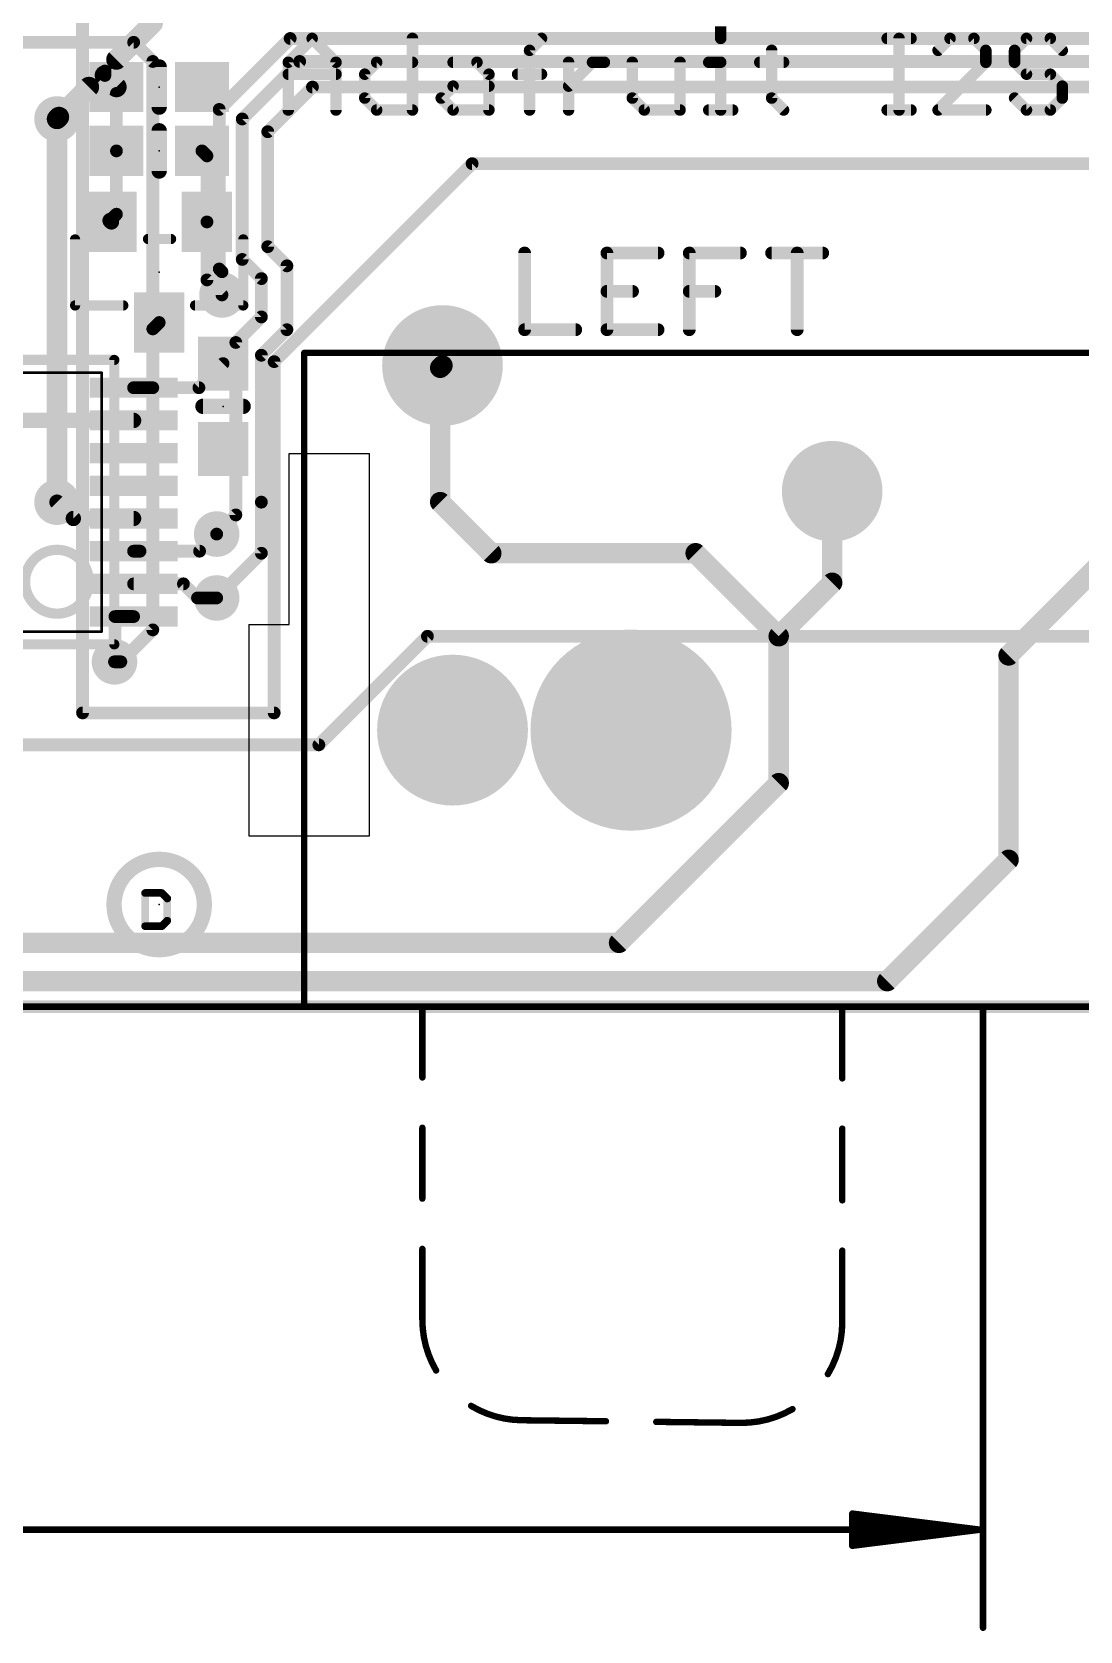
# Model space of a CAD drawing. Extents: x -5.3 to 74.7, y -12.4 to 39.9.
# Drawn here: x 26.55 to 47.39, y -12.41 to 19.38 of the extents above; entities that cross this region are included whole.
import ezdxf

# ---------------------------------------------------------------- set-up
doc = ezdxf.new("R2010")
doc.units = 0
for name, color, linetype in [('1', 12, 'CONTINUOUS'), ('16', 5, 'CONTINUOUS'), ('17', 110, 'CONTINUOUS'), ('18', 110, 'CONTINUOUS'), ('19', 53, 'CONTINUOUS'), ('20', 4, 'CONTINUOUS'), ('21', 40, 'CONTINUOUS'), ('23', 40, 'CONTINUOUS'), ('47', 253, 'CONTINUOUS')]:
    doc.layers.add(name, color=color, linetype=linetype)

# ---------------------------------------------------------------- blocks, each defined once
blk = doc.blocks.new('RECT')
blk.add_solid([(-0.5, -0.5), (0.5, -0.5), (-0.5, 0.5), (0.5, 0.5)])
blk = doc.blocks.new('ROUNDP')
at = {"const_width": 0.5}
blk.add_lwpolyline([(0, -0.25, 1), (0, 0.25, 1), (0, -0.25)], format="xyb", dxfattribs=at)
blk = doc.blocks.new('ROUNDV')
at = {"const_width": 0.5}
blk.add_lwpolyline([(0, -0.25, 1), (0, 0.25, 1), (0, -0.25)], format="xyb", dxfattribs=at)

msp = doc.modelspace()

# ---------------------------------------------------------------- linework, layer by layer
at = {"layer": '1'}
for points, const_width in [([(28.956, 24.964), (28.956, 19.558)], 0.4064), ([(27.559, 19.685), (27.559, 5.842)], 0.254), ([(28.956, 19.558), (28.233, 18.835)], 0.4064), ([(28.233, 18.835), (28.233, 18.288)], 0.4064), ([(27.051, 17.653), (27.686, 18.288)], 0.4064), ([(27.686, 18.288), (28.233, 18.288)], 0.4064), ([(28.233, 18.288), (28.0035, 18.5175)], 0.4064), ([(28.0035, 18.5175), (28.0035, 18.6055)], 0.254), ([(28.233, 18.288), (28.233, 18.161)], 0.4064), ([(28.233, 18.161), (28.233, 17.018)], 0.254), ([(27.09, 17.692), (27.051, 17.653)], 0.4064), ([(28.233, 17.018), (28.233, 15.759)], 0.254), ([(29.933, 17.018), (30.033, 16.918)], 0.254), ([(30.033, 16.918), (30.033, 15.605)], 0.254), ([(31.369, 12.827), (35.306, 16.764)], 0.254), ([(35.306, 16.764), (65.024, 16.764)], 0.254), ([(28.106, 15.632), (28.133, 15.605)], 0.3048), ([(28.233, 15.759), (28.106, 15.632)], 0.254), ([(30.033, 15.605), (30.033, 14.4521)], 0.254), ([(30.033, 14.4521), (30.3316, 14.1535)], 0.254), ([(29.083, 13.605), (28.956, 13.478)], 0.254), ([(28.956, 13.478), (28.956, 12.308)], 0.254), ([(30.353, 12.788), (29.873, 12.308)], 0.254), ([(31.369, 5.842), (31.369, 12.827)], 0.254), ([(28.956, 12.308), (28.574, 12.308)], 0.254), ([(29.873, 12.308), (28.956, 12.308)], 0.254), ([(22.734, 11.658), (28.574, 11.658)], 0.3048), ([(27.376, 9.708), (27.051, 10.033)], 0.3048), ([(28.574, 9.708), (27.376, 9.708)], 0.3048), ([(30.226, 9.398), (29.886, 9.058)], 0.254), ([(28.574, 9.058), (28.702, 9.058)], 0.254), ([(28.574, 9.058), (28.702, 9.058)], 0.254), ([(28.702, 9.058), (29.886, 9.058)], 0.254), ([(28.574, 8.408), (29.565, 8.408)], 0.254), ([(29.565, 8.408), (29.845, 8.128)], 0.254), ([(30.226, 8.128), (29.845, 8.128)], 0.254), ([(28.2015, 6.858), (28.2026, 7.758)], 0.254), ([(28.574, 7.758), (28.2026, 7.758)], 0.254), ([(32.258, 5.207), (34.417, 7.366)], 0.254), ([(34.417, 7.366), (58.928, 7.366)], 0.254), ([(28.194, 6.858), (28.2015, 6.858)], 0.254), ([(27.559, 5.842), (31.369, 5.842)], 0.254), ([(26.162, 5.207), (32.258, 5.207)], 0.254), ([(58.928, 0), (8.636, 0)], 0.254)]:
    msp.add_lwpolyline(points, dxfattribs=dict(at, const_width=const_width))
for points, const_width in [([(28.8544, 19.558, 1), (29.0576, 19.558)], 0.2032), ([(28.3346, 18.835, 1), (28.1314, 18.835)], 0.2032), ([(28.1612, 18.9068, 1), (28.3048, 18.7632)], 0.2032), ([(27.686, 18.3896, 1), (27.686, 18.1864)], 0.2032), ([(27.7578, 18.2162, 1), (27.6142, 18.3598)], 0.2032), ([(28.0753, 18.5893, 1), (27.9317, 18.4457)], 0.2032), ([(28.067, 18.6055, 1), (27.94, 18.6055)], 0.127), ([(27.94, 18.5175, 1), (28.067, 18.5175)], 0.127), ([(28.3346, 18.288, 1), (28.1314, 18.288)], 0.2032), ([(28.1612, 18.2162, 1), (28.3048, 18.3598)], 0.2032), ([(28.233, 18.1864, 1), (28.233, 18.3896)], 0.2032), ([(28.1314, 18.288, 1), (28.3346, 18.288)], 0.2032), ([(28.1314, 18.161, 1), (28.3346, 18.161)], 0.2032), ([(28.2965, 18.161, 1), (28.1695, 18.161)], 0.127), ([(26.9792, 17.7248, 1), (27.1228, 17.5812)], 0.2032), ([(26.9792, 17.7248, 1), (27.1228, 17.5812)], 0.2032), ([(27.1618, 17.6202, 1), (27.0182, 17.7638)], 0.2032), ([(28.2965, 17.018, 1), (28.1695, 17.018)], 0.127), ([(28.1695, 17.018, 1), (28.2965, 17.018)], 0.127), ([(29.9779, 17.0629, 1), (29.8881, 16.9731)], 0.127), ([(30.0965, 16.918, 1), (29.9695, 16.918)], 0.127), ([(29.9881, 16.8731, 1), (30.0779, 16.9629)], 0.127), ([(35.306, 16.8275, 1), (35.306, 16.7005)], 0.127), ([(35.3509, 16.7191, 1), (35.2611, 16.8089)], 0.127), ([(28.1599, 15.6859, 1), (28.0521, 15.5781)], 0.1524), ([(28.0611, 15.6769, 1), (28.1509, 15.5871)], 0.127), ([(28.0791, 15.5511, 1), (28.1869, 15.6589)], 0.1524), ([(28.1695, 15.759, 1), (28.2965, 15.759)], 0.127), ([(28.2779, 15.7141, 1), (28.1881, 15.8039)], 0.127), ([(30.0965, 15.605, 1), (29.9695, 15.605)], 0.127), ([(29.9695, 15.605, 1), (30.0965, 15.605)], 0.127), ([(30.0779, 14.497, 1), (29.9881, 14.4072)], 0.127), ([(29.9695, 14.4521, 1), (30.0965, 14.4521)], 0.127), ([(30.2867, 14.1086, 1), (30.3765, 14.1984)], 0.127), ([(29.1279, 13.5601, 1), (29.0381, 13.6499)], 0.127), ([(29.0195, 13.478, 1), (28.8925, 13.478)], 0.127), ([(28.9111, 13.5229, 1), (29.0009, 13.4331)], 0.127), ([(30.3979, 12.7431, 1), (30.3081, 12.8329)], 0.127), ([(31.4325, 12.827, 1), (31.3055, 12.827)], 0.127), ([(31.3241, 12.8719, 1), (31.4139, 12.7821)], 0.127), ([(28.574, 12.3715, 1), (28.574, 12.2445)], 0.127), ([(28.956, 12.3715, 1), (28.956, 12.2445)], 0.127), ([(28.956, 12.2445, 1), (28.956, 12.3715)], 0.127), ([(29.8281, 12.3529, 1), (29.9179, 12.2631)], 0.127), ([(29.873, 12.2445, 1), (29.873, 12.3715)], 0.127), ([(28.8925, 12.308, 1), (29.0195, 12.308)], 0.127), ([(28.574, 11.5818, 1), (28.574, 11.7342)], 0.1524), ([(27.1049, 10.0869, 1), (26.9971, 9.9791)], 0.1524), ([(27.376, 9.7842, 1), (27.376, 9.6318)], 0.1524), ([(28.574, 9.6318, 1), (28.574, 9.7842)], 0.1524), ([(27.3221, 9.6541, 1), (27.4299, 9.7619)], 0.1524), ([(30.2709, 9.3531, 1), (30.1811, 9.4429)], 0.127), ([(28.574, 9.1215, 1), (28.574, 8.9945)], 0.127), ([(28.574, 9.1215, 1), (28.574, 8.9945)], 0.127), ([(28.702, 9.1215, 1), (28.702, 8.9945)], 0.127), ([(28.702, 8.9945, 1), (28.702, 9.1215)], 0.127), ([(28.702, 8.9945, 1), (28.702, 9.1215)], 0.127), ([(29.8411, 9.1029, 1), (29.9309, 9.0131)], 0.127), ([(29.886, 8.9945, 1), (29.886, 9.1215)], 0.127), ([(28.574, 8.4715, 1), (28.574, 8.3445)], 0.127), ([(29.6099, 8.4529, 1), (29.5201, 8.3631)], 0.127), ([(29.565, 8.3445, 1), (29.565, 8.4715)], 0.127), ([(29.845, 8.1915, 1), (29.845, 8.0645)], 0.127), ([(29.8001, 8.0831, 1), (29.8899, 8.1729)], 0.127), ([(30.226, 8.0645, 1), (30.226, 8.1915)], 0.127), ([(28.2026, 7.8215, 1), (28.2026, 7.6945)], 0.127), ([(28.2661, 7.7579, 1), (28.1391, 7.7581)], 0.127), ([(28.574, 7.6945, 1), (28.574, 7.8215)], 0.127), ([(34.417, 7.4295, 1), (34.417, 7.3025)], 0.127), ([(34.4619, 7.3211, 1), (34.3721, 7.4109)], 0.127), ([(28.194, 6.9215, 1), (28.194, 6.7945)], 0.127), ([(28.138, 6.8581, 1), (28.265, 6.8579)], 0.127), ([(28.2015, 6.7945, 1), (28.2015, 6.9215)], 0.127), ([(27.559, 5.9055, 1), (27.559, 5.7785)], 0.127), ([(27.4955, 5.842, 1), (27.6225, 5.842)], 0.127), ([(31.3055, 5.842, 1), (31.4325, 5.842)], 0.127), ([(31.369, 5.7785, 1), (31.369, 5.9055)], 0.127), ([(32.2131, 5.2519, 1), (32.3029, 5.1621)], 0.127), ([(32.258, 5.1435, 1), (32.258, 5.2705)], 0.127)]:
    msp.add_lwpolyline(points, format="xyb", dxfattribs=dict(at, const_width=const_width))
at = {"layer": '16'}
for points, const_width in [([(28.575, 19.177), (17.907, 19.177)], 0.254), ([(28.956, 18.796), (28.575, 19.177)], 0.254), ([(30.2768, 17.8424), (31.6876, 19.2532)], 0.254), ([(31.6876, 19.2532), (53.6448, 19.2532)], 0.254), ([(28.956, 7.493), (28.956, 18.796)], 0.254), ([(30.734, 17.653), (31.877, 18.796)], 0.254), ([(31.877, 18.796), (51.816, 18.796)], 0.254), ([(31.242, 17.399), (32.131, 18.288)], 0.254), ([(32.131, 18.288), (50.8, 18.288)], 0.254), ([(27.051, 10.033), (27.051, 17.653)], 0.4064), ([(30.2768, 14.6696), (30.2768, 17.8424)], 0.254), ([(30.734, 14.859), (30.734, 17.653)], 0.254), ([(31.242, 15.113), (31.242, 17.399)], 0.254), ([(31.115, 14.478), (30.734, 14.859)], 0.254), ([(31.623, 14.732), (31.242, 15.113)], 0.254), ([(30.3316, 14.6148), (30.2768, 14.6696)], 0.254), ([(30.3316, 14.1535), (30.3316, 14.6148)], 0.254), ([(31.623, 13.462), (31.623, 14.732)], 0.254), ([(31.115, 13.716), (31.115, 14.478)], 0.254), ([(30.607, 13.208), (31.115, 13.716)], 0.254), ([(31.115, 12.954), (31.623, 13.462)], 0.254), ([(30.607, 9.779), (30.607, 13.208)], 0.254), ([(31.115, 10.033), (31.115, 12.954)], 0.254), ([(34.671, 12.705), (34.716, 12.75)], 0.4064), ([(34.671, 10.033), (34.671, 12.705)], 0.4064), ([(35.687, 9.017), (34.671, 10.033)], 0.4064), ([(42.466, 8.43), (42.466, 10.25)], 0.4064), ([(45.974, 6.985), (49.016, 10.027)], 0.4064), ([(30.226, 9.398), (30.607, 9.779)], 0.254), ([(31.115, 9.017), (31.115, 10.033)], 0.254), ([(30.226, 8.128), (31.115, 9.017)], 0.254), ([(39.751, 9.017), (35.687, 9.017)], 0.4064), ([(41.402, 7.366), (39.751, 9.017)], 0.4064), ([(41.402, 7.366), (42.466, 8.43)], 0.4064), ([(28.321, 6.858), (28.956, 7.493)], 0.254), ([(41.402, 4.445), (41.402, 7.366)], 0.4064), ([(45.974, 2.921), (45.974, 6.985)], 0.4064), ([(28.194, 6.858), (28.321, 6.858)], 0.254), ([(38.227, 1.27), (41.402, 4.445)], 0.4064), ([(43.561, 0.508), (45.974, 2.921)], 0.4064), ([(19.304, 1.27), (38.227, 1.27)], 0.4064), ([(11.811, 0.508), (43.561, 0.508)], 0.4064)]:
    msp.add_lwpolyline(points, dxfattribs=dict(at, const_width=const_width))
for points, const_width in [([(28.6199, 19.2219, 1), (28.5301, 19.1321)], 0.127), ([(28.575, 19.1135, 1), (28.575, 19.2405)], 0.127), ([(31.6876, 19.3167, 1), (31.6876, 19.1897)], 0.127), ([(31.7325, 19.2083, 1), (31.6427, 19.2981)], 0.127), ([(29.0195, 18.796, 1), (28.8925, 18.796)], 0.127), ([(28.9111, 18.7511, 1), (29.0009, 18.8409)], 0.127), ([(31.877, 18.8595, 1), (31.877, 18.7325)], 0.127), ([(31.9219, 18.7511, 1), (31.8321, 18.8409)], 0.127), ([(32.131, 18.3515, 1), (32.131, 18.2245)], 0.127), ([(32.1759, 18.2431, 1), (32.0861, 18.3329)], 0.127), ([(27.1526, 17.653, 1), (26.9494, 17.653)], 0.2032), ([(30.3403, 17.8424, 1), (30.2133, 17.8424)], 0.127), ([(30.2319, 17.8873, 1), (30.3217, 17.7975)], 0.127), ([(30.7975, 17.653, 1), (30.6705, 17.653)], 0.127), ([(30.6891, 17.6979, 1), (30.7789, 17.6081)], 0.127), ([(31.3055, 17.399, 1), (31.1785, 17.399)], 0.127), ([(31.1971, 17.4439, 1), (31.2869, 17.3541)], 0.127), ([(30.7789, 14.9039, 1), (30.6891, 14.8141)], 0.127), ([(31.2869, 15.1579, 1), (31.1971, 15.0681)], 0.127), ([(31.1785, 15.113, 1), (31.3055, 15.113)], 0.127), ([(30.3217, 14.7145, 1), (30.2319, 14.6247)], 0.127), ([(30.2133, 14.6696, 1), (30.3403, 14.6696)], 0.127), ([(30.3951, 14.6148, 1), (30.2681, 14.6148)], 0.127), ([(30.2867, 14.5699, 1), (30.3765, 14.6597)], 0.127), ([(30.6705, 14.859, 1), (30.7975, 14.859)], 0.127), ([(31.6865, 14.732, 1), (31.5595, 14.732)], 0.127), ([(31.5781, 14.6871, 1), (31.6679, 14.7769)], 0.127), ([(31.1785, 14.478, 1), (31.0515, 14.478)], 0.127), ([(31.0701, 14.4331, 1), (31.1599, 14.5229)], 0.127), ([(30.2681, 14.1535, 1), (30.3951, 14.1535)], 0.127), ([(31.0515, 13.716, 1), (31.1785, 13.716)], 0.127), ([(31.1599, 13.6711, 1), (31.0701, 13.7609)], 0.127), ([(31.5595, 13.462, 1), (31.6865, 13.462)], 0.127), ([(31.6679, 13.4171, 1), (31.5781, 13.5069)], 0.127), ([(30.6705, 13.208, 1), (30.5435, 13.208)], 0.127), ([(30.5621, 13.2529, 1), (30.6519, 13.1631)], 0.127), ([(31.1785, 12.954, 1), (31.0515, 12.954)], 0.127), ([(31.0701, 12.9989, 1), (31.1599, 12.9091)], 0.127), ([(34.7726, 12.705, 1), (34.5694, 12.705)], 0.2032), ([(34.5992, 12.7768, 1), (34.7428, 12.6332)], 0.2032), ([(34.7878, 12.6782, 1), (34.6442, 12.8218)], 0.2032), ([(34.7428, 10.1048, 1), (34.5992, 9.9612)], 0.2032), ([(42.5676, 10.25, 1), (42.3644, 10.25)], 0.2032), ([(26.9494, 10.033, 1), (27.1526, 10.033)], 0.2032), ([(30.6519, 9.7341, 1), (30.5621, 9.8239)], 0.127), ([(31.1785, 10.033, 1), (31.0515, 10.033)], 0.127), ([(31.0515, 10.033, 1), (31.1785, 10.033)], 0.127), ([(34.5694, 10.033, 1), (34.7726, 10.033)], 0.2032), ([(30.5435, 9.779, 1), (30.6705, 9.779)], 0.127), ([(30.1811, 9.4429, 1), (30.2709, 9.3531)], 0.127), ([(31.0515, 9.017, 1), (31.1785, 9.017)], 0.127), ([(31.1599, 8.9721, 1), (31.0701, 9.0619)], 0.127), ([(35.687, 9.1186, 1), (35.687, 8.9154)], 0.2032), ([(35.6152, 8.9452, 1), (35.7588, 9.0888)], 0.2032), ([(39.8228, 9.0888, 1), (39.6792, 8.9452)], 0.2032), ([(39.751, 8.9154, 1), (39.751, 9.1186)], 0.2032), ([(42.5378, 8.3582, 1), (42.3942, 8.5018)], 0.2032), ([(42.3644, 8.43, 1), (42.5676, 8.43)], 0.2032), ([(30.1811, 8.1729, 1), (30.2709, 8.0831)], 0.127), ([(28.8925, 7.493, 1), (29.0195, 7.493)], 0.127), ([(29.0009, 7.4481, 1), (28.9111, 7.5379)], 0.127), ([(41.5036, 7.366, 1), (41.3004, 7.366)], 0.2032), ([(41.3302, 7.4378, 1), (41.4738, 7.2942)], 0.2032), ([(41.3302, 7.2942, 1), (41.4738, 7.4378)], 0.2032), ([(46.0756, 6.985, 1), (45.8724, 6.985)], 0.2032), ([(45.9022, 7.0568, 1), (46.0458, 6.9132)], 0.2032), ([(28.194, 6.9215, 1), (28.194, 6.7945)], 0.127), ([(28.2761, 6.9029, 1), (28.3659, 6.8131)], 0.127), ([(28.321, 6.7945, 1), (28.321, 6.9215)], 0.127), ([(41.3004, 4.445, 1), (41.5036, 4.445)], 0.2032), ([(41.4738, 4.3732, 1), (41.3302, 4.5168)], 0.2032), ([(45.8724, 2.921, 1), (46.0756, 2.921)], 0.2032), ([(46.0458, 2.8492, 1), (45.9022, 2.9928)], 0.2032), ([(38.1552, 1.3418, 1), (38.2988, 1.1982)], 0.2032), ([(38.227, 1.1684, 1), (38.227, 1.3716)], 0.2032), ([(43.4892, 0.5798, 1), (43.6328, 0.4362)], 0.2032), ([(43.561, 0.4064, 1), (43.561, 0.6096)], 0.2032)]:
    msp.add_lwpolyline(points, format="xyb", dxfattribs=dict(at, const_width=const_width))
at = {"layer": '19'}
msp.add_line((30.226, 9.398), (30.226, 9.398), dxfattribs=at)
at = {"layer": '20'}
for p, q in [((31.666, 7.6), (31.666, 11)), ((31.666, 11), (33.266, 11)), ((33.266, 3.4), (33.266, 11)), ((30.866, 7.6), (30.866, 3.4)), ((30.866, 7.6), (31.666, 7.6)), ((30.866, 3.4), (33.266, 3.4)), ((3, 0), (62, 0))]:
    msp.add_line(p, q, dxfattribs=at)
at = {"layer": '21'}
for points, const_width in [([(40.2488, 19.4917), (40.2488, 19.2544)], 0.2286), ([(31.6503, 18.7799), (32.1249, 19.2544)], 0.2286), ([(32.1249, 19.2544), (32.5994, 18.7799)], 0.2286), ([(34.1196, 19.2544), (34.1196, 17.8308)], 0.2286), ([(36.4482, 19.0171), (36.6855, 19.2544)], 0.2286), ([(36.4482, 17.8308), (36.4482, 19.0171)], 0.2286), ([(41.2623, 19.0171), (41.2623, 18.0681)], 0.2286), ([(43.5587, 19.2544), (44.0332, 19.2544)], 0.2286), ([(43.796, 17.8308), (43.796, 19.2544)], 0.2286), ([(44.8094, 19.2544), (44.5722, 19.0171)], 0.2286), ([(45.284, 19.2544), (44.8094, 19.2544)], 0.2286), ([(45.5212, 19.0171), (45.284, 19.2544)], 0.2286), ([(45.5212, 18.7799), (45.5212, 19.0171)], 0.2286), ([(46.3297, 19.2544), (46.0924, 19.0171)], 0.2286), ([(46.0924, 19.0171), (46.0924, 18.7799)], 0.2286), ([(46.8042, 19.2544), (46.3297, 19.2544)], 0.2286), ([(47.0415, 19.0171), (46.8042, 19.2544)], 0.2286), ([(29.083, 18.688), (29.083, 17.888)], 0.3048), ([(31.6503, 17.8308), (31.6503, 18.7799)], 0.2286), ([(32.5994, 18.7799), (32.5994, 17.8308)], 0.2286), ([(33.1705, 18.5426), (33.4078, 18.7799)], 0.2286), ([(33.4078, 18.7799), (34.1196, 18.7799)], 0.2286), ([(34.928, 18.7799), (35.4026, 18.7799)], 0.2286), ([(35.4026, 18.7799), (35.6398, 18.5426)], 0.2286), ([(37.2244, 17.8308), (37.2244, 18.7799)], 0.2286), ([(37.2244, 18.3053), (37.699, 18.7799)], 0.2286), ([(37.699, 18.7799), (37.9363, 18.7799)], 0.2286), ([(38.4913, 18.7799), (38.4913, 18.0681)], 0.2286), ([(39.4404, 17.8308), (39.4404, 18.7799)], 0.2286), ([(40.0115, 18.7799), (40.2488, 18.7799)], 0.2286), ([(40.2488, 18.7799), (40.2488, 17.8308)], 0.2286), ([(41.025, 18.7799), (41.4995, 18.7799)], 0.2286), ([(44.5722, 17.8308), (45.5212, 18.7799)], 0.2286), ([(46.0924, 18.7799), (46.3297, 18.5426)], 0.2286), ([(31.6503, 18.5426), (32.5994, 18.5426)], 0.2286), ([(33.1705, 18.0681), (33.1705, 18.5426)], 0.2286), ([(35.6398, 18.5426), (35.6398, 17.8308)], 0.2286), ([(36.211, 18.5426), (36.6855, 18.5426)], 0.2286), ([(46.3297, 18.5426), (46.8042, 18.5426)], 0.2286), ([(46.8042, 18.5426), (47.0415, 18.3053)], 0.2286), ([(33.4078, 17.8308), (33.1705, 18.0681)], 0.2286), ([(34.6908, 18.0681), (34.928, 18.3053)], 0.2286), ([(34.928, 17.8308), (34.6908, 18.0681)], 0.2286), ([(34.928, 18.3053), (35.6398, 18.3053)], 0.2286), ([(38.4913, 18.0681), (38.7286, 17.8308)], 0.2286), ([(41.2623, 18.0681), (41.4995, 17.8308)], 0.2286), ([(46.3297, 17.8308), (46.0924, 18.0681)], 0.2286), ([(47.0415, 18.0681), (46.8042, 17.8308)], 0.2286), ([(47.0415, 18.3053), (47.0415, 18.0681)], 0.2286), ([(34.1196, 17.8308), (33.4078, 17.8308)], 0.2286), ([(35.6398, 17.8308), (34.928, 17.8308)], 0.2286), ([(38.7286, 17.8308), (39.4404, 17.8308)], 0.2286), ([(40.0115, 17.8308), (40.486, 17.8308)], 0.2286), ([(43.5587, 17.8308), (44.0332, 17.8308)], 0.2286), ([(45.5212, 17.8308), (44.5722, 17.8308)], 0.2286), ([(46.8042, 17.8308), (46.3297, 17.8308)], 0.2286), ([(29.083, 16.618), (29.083, 17.418)], 0.3048), ([(27.4106, 13.9446), (27.4106, 15.2574)], 0.2032), ([(28.8606, 15.2654), (29.3194, 15.2654)], 0.2032), ([(30.7554, 15.2574), (30.7554, 13.9446)], 0.2032), ([(36.3497, 14.9873), (36.3497, 13.462)], 0.254), ([(39.0037, 14.9873), (37.9868, 14.9873)], 0.254), ([(37.9868, 14.9873), (37.9868, 13.462)], 0.254), ([(39.624, 13.462), (39.624, 14.9873)], 0.254), ([(39.624, 14.9873), (40.6409, 14.9873)], 0.254), ([(41.2612, 14.9873), (42.278, 14.9873)], 0.254), ([(41.7696, 13.462), (41.7696, 14.9873)], 0.254), ([(37.9868, 14.2247), (38.4953, 14.2247)], 0.254), ([(39.624, 14.2247), (40.1324, 14.2247)], 0.254), ([(28.3694, 13.9446), (27.4106, 13.9446)], 0.2032), ([(30.7554, 13.9446), (29.7966, 13.9446)], 0.2032), ([(36.3497, 13.462), (37.3666, 13.462)], 0.254), ([(37.9868, 13.462), (39.0037, 13.462)], 0.254), ([(31.966, 0), (31.966, 13)], 0.127), ([(31.966, 13), (58.966, 13)], 0.127), ([(28.19, 12.861), (23.118, 12.861)], 0.2032), ([(28.19, 7.205), (28.19, 12.861)], 0.2032), ([(23.368, 12.607), (27.94, 12.607)], 0.0508), ([(27.94, 7.459), (27.94, 12.607)], 0.0508), ([(29.953, 11.938), (30.753, 11.938)], 0.3048), ([(27.94, 7.459), (23.368, 7.459)], 0.0508), ([(28.19, 7.205), (23.118, 7.205)], 0.2032), ([(28.8036, 2.2612), (28.8036, 1.6002)], 0.1524), ([(29.1341, 2.2612), (28.8036, 2.2612)], 0.1524), ([(29.2442, 2.151), (29.1341, 2.2612)], 0.1524), ([(29.2442, 1.7104), (29.2442, 2.151)], 0.1524), ([(28.8036, 1.6002), (29.1341, 1.6002)], 0.1524), ([(29.1341, 1.6002), (29.2442, 1.7104)], 0.1524), ([(31.966, 0), (34.316, 0)], 0.127), ([(34.316, 0), (42.666, 0)], 0.127), ([(34.316, 0), (34.316, -1.4079)], 0.127), ([(42.666, 0), (56.616, 0)], 0.127), ([(42.666, -1.4253), (42.666, 0)], 0.127), ([(34.316, -2.4079), (34.316, -3.8159)], 0.127), ([(42.666, -3.8506), (42.666, -2.4253)], 0.127), ([(34.316, -4.8159), (34.316, -6.2238)], 0.127), ([(42.666, -6.2759), (42.666, -4.8506)], 0.127), ([(36.2921, -8.2237), (37.9671, -8.2437)], 0.127), ([(38.967, -8.2557), (40.6421, -8.2758)], 0.127)]:
    msp.add_lwpolyline(points, dxfattribs=dict(at, const_width=const_width))
for points, const_width in [([(32.1653, 19.2948, 1), (32.0844, 19.214)], 0.1143), ([(32.1653, 19.214, 1), (32.0844, 19.2948)], 0.1143), ([(34.1768, 19.2544, 1), (34.0625, 19.2544)], 0.1143), ([(36.4078, 19.0576, 1), (36.4886, 18.9767)], 0.1143), ([(36.5054, 19.0171, 1), (36.3911, 19.0171)], 0.1143), ([(36.7259, 19.214, 1), (36.6451, 19.2948)], 0.1143), ([(40.1916, 19.2544, 1), (40.3059, 19.2544)], 0.1143), ([(41.3194, 19.0171, 1), (41.2051, 19.0171)], 0.1143), ([(43.5587, 19.3116, 1), (43.5587, 19.1973)], 0.1143), ([(43.8531, 19.2544, 1), (43.7388, 19.2544)], 0.1143), ([(44.0332, 19.1973, 1), (44.0332, 19.3116)], 0.1143), ([(44.5318, 19.0576, 1), (44.6126, 18.9767)], 0.1143), ([(44.8094, 19.3116, 1), (44.8094, 19.1973)], 0.1143), ([(44.8498, 19.214, 1), (44.769, 19.2948)], 0.1143), ([(45.3244, 19.2948, 1), (45.2436, 19.214)], 0.1143), ([(45.284, 19.1973, 1), (45.284, 19.3116)], 0.1143), ([(45.5784, 19.0171, 1), (45.4641, 19.0171)], 0.1143), ([(45.4808, 18.9767, 1), (45.5617, 19.0576)], 0.1143), ([(46.1495, 19.0171, 1), (46.0352, 19.0171)], 0.1143), ([(46.052, 19.0576, 1), (46.1328, 18.9767)], 0.1143), ([(46.3297, 19.3116, 1), (46.3297, 19.1973)], 0.1143), ([(46.3701, 19.214, 1), (46.2892, 19.2948)], 0.1143), ([(46.8446, 19.2948, 1), (46.7638, 19.214)], 0.1143), ([(46.8042, 19.1973, 1), (46.8042, 19.3116)], 0.1143), ([(47.001, 18.9767, 1), (47.0819, 19.0576)], 0.1143), ([(29.1592, 18.688, 1), (29.0068, 18.688)], 0.1524), ([(31.7075, 18.7799, 1), (31.5932, 18.7799)], 0.1143), ([(31.6099, 18.8203, 1), (31.6907, 18.7395)], 0.1143), ([(32.6565, 18.7799, 1), (32.5422, 18.7799)], 0.1143), ([(32.559, 18.7395, 1), (32.6398, 18.8203)], 0.1143), ([(33.4078, 18.837, 1), (33.4078, 18.7227)], 0.1143), ([(33.4482, 18.7395, 1), (33.3674, 18.8203)], 0.1143), ([(34.1196, 18.7227, 1), (34.1196, 18.837)], 0.1143), ([(34.928, 18.837, 1), (34.928, 18.7227)], 0.1143), ([(35.443, 18.8203, 1), (35.3621, 18.7395)], 0.1143), ([(35.4026, 18.7227, 1), (35.4026, 18.837)], 0.1143), ([(37.2816, 18.7799, 1), (37.1673, 18.7799)], 0.1143), ([(37.699, 18.837, 1), (37.699, 18.7227)], 0.1143), ([(37.7394, 18.7395, 1), (37.6586, 18.8203)], 0.1143), ([(37.9363, 18.7227, 1), (37.9363, 18.837)], 0.1143), ([(38.5484, 18.7799, 1), (38.4341, 18.7799)], 0.1143), ([(39.4975, 18.7799, 1), (39.3832, 18.7799)], 0.1143), ([(40.0115, 18.837, 1), (40.0115, 18.7227)], 0.1143), ([(40.3059, 18.7799, 1), (40.1916, 18.7799)], 0.1143), ([(40.2488, 18.7227, 1), (40.2488, 18.837)], 0.1143), ([(41.025, 18.837, 1), (41.025, 18.7227)], 0.1143), ([(41.4995, 18.7227, 1), (41.4995, 18.837)], 0.1143), ([(45.4641, 18.7799, 1), (45.5784, 18.7799)], 0.1143), ([(45.5617, 18.7395, 1), (45.4808, 18.8203)], 0.1143), ([(46.1328, 18.8203, 1), (46.052, 18.7395)], 0.1143), ([(46.0352, 18.7799, 1), (46.1495, 18.7799)], 0.1143), ([(31.6503, 18.5998, 1), (31.6503, 18.4855)], 0.1143), ([(32.5994, 18.4855, 1), (32.5994, 18.5998)], 0.1143), ([(33.2277, 18.5426, 1), (33.1134, 18.5426)], 0.1143), ([(33.1301, 18.583, 1), (33.2109, 18.5022)], 0.1143), ([(35.697, 18.5426, 1), (35.5827, 18.5426)], 0.1143), ([(35.5994, 18.5022, 1), (35.6802, 18.583)], 0.1143), ([(36.211, 18.5998, 1), (36.211, 18.4855)], 0.1143), ([(36.6855, 18.4855, 1), (36.6855, 18.5998)], 0.1143), ([(46.3297, 18.5998, 1), (46.3297, 18.4855)], 0.1143), ([(46.2892, 18.5022, 1), (46.3701, 18.583)], 0.1143), ([(46.8446, 18.583, 1), (46.7638, 18.5022)], 0.1143), ([(46.8042, 18.4855, 1), (46.8042, 18.5998)], 0.1143), ([(33.2109, 18.1085, 1), (33.1301, 18.0277)], 0.1143), ([(33.1134, 18.0681, 1), (33.2277, 18.0681)], 0.1143), ([(34.7312, 18.1085, 1), (34.6503, 18.0277)], 0.1143), ([(34.6503, 18.1085, 1), (34.7312, 18.0277)], 0.1143), ([(34.928, 18.3625, 1), (34.928, 18.2482)], 0.1143), ([(34.9684, 18.2649, 1), (34.8876, 18.3457)], 0.1143), ([(35.6398, 18.2482, 1), (35.6398, 18.3625)], 0.1143), ([(37.184, 18.3457, 1), (37.2649, 18.2649)], 0.1143), ([(38.5317, 18.1085, 1), (38.4509, 18.0277)], 0.1143), ([(38.4341, 18.0681, 1), (38.5484, 18.0681)], 0.1143), ([(41.3027, 18.1085, 1), (41.2218, 18.0277)], 0.1143), ([(41.2051, 18.0681, 1), (41.3194, 18.0681)], 0.1143), ([(46.1328, 18.1085, 1), (46.052, 18.0277)], 0.1143), ([(47.0986, 18.3053, 1), (46.9843, 18.3053)], 0.1143), ([(46.9843, 18.0681, 1), (47.0986, 18.0681)], 0.1143), ([(47.001, 18.2649, 1), (47.0819, 18.3457)], 0.1143), ([(47.0819, 18.0277, 1), (47.001, 18.1085)], 0.1143), ([(29.0068, 17.888, 1), (29.1592, 17.888)], 0.1524), ([(31.5932, 17.8308, 1), (31.7075, 17.8308)], 0.1143), ([(32.5422, 17.8308, 1), (32.6565, 17.8308)], 0.1143), ([(33.4078, 17.888, 1), (33.4078, 17.7736)], 0.1143), ([(33.3674, 17.7904, 1), (33.4482, 17.8712)], 0.1143), ([(34.0625, 17.8308, 1), (34.1768, 17.8308)], 0.1143), ([(34.1196, 17.7736, 1), (34.1196, 17.888)], 0.1143), ([(34.928, 17.888, 1), (34.928, 17.7736)], 0.1143), ([(34.8876, 17.7904, 1), (34.9684, 17.8712)], 0.1143), ([(35.5827, 17.8308, 1), (35.697, 17.8308)], 0.1143), ([(35.6398, 17.7736, 1), (35.6398, 17.888)], 0.1143), ([(36.3911, 17.8308, 1), (36.5054, 17.8308)], 0.1143), ([(37.1673, 17.8308, 1), (37.2816, 17.8308)], 0.1143), ([(38.7286, 17.888, 1), (38.7286, 17.7736)], 0.1143), ([(38.6882, 17.7904, 1), (38.769, 17.8712)], 0.1143), ([(39.3832, 17.8308, 1), (39.4975, 17.8308)], 0.1143), ([(39.4404, 17.7736, 1), (39.4404, 17.888)], 0.1143), ([(40.0115, 17.888, 1), (40.0115, 17.7736)], 0.1143), ([(40.1916, 17.8308, 1), (40.3059, 17.8308)], 0.1143), ([(40.486, 17.7736, 1), (40.486, 17.888)], 0.1143), ([(41.4591, 17.7904, 1), (41.5399, 17.8712)], 0.1143), ([(43.5587, 17.888, 1), (43.5587, 17.7736)], 0.1143), ([(43.7388, 17.8308, 1), (43.8531, 17.8308)], 0.1143), ([(44.0332, 17.7736, 1), (44.0332, 17.888)], 0.1143), ([(44.5722, 17.888, 1), (44.5722, 17.7736)], 0.1143), ([(44.5318, 17.8712, 1), (44.6126, 17.7904)], 0.1143), ([(45.5212, 17.7736, 1), (45.5212, 17.888)], 0.1143), ([(46.3297, 17.888, 1), (46.3297, 17.7736)], 0.1143), ([(46.2892, 17.7904, 1), (46.3701, 17.8712)], 0.1143), ([(46.7638, 17.8712, 1), (46.8446, 17.7904)], 0.1143), ([(46.8042, 17.7736, 1), (46.8042, 17.888)], 0.1143), ([(29.1592, 17.418, 1), (29.0068, 17.418)], 0.1524), ([(29.0068, 16.618, 1), (29.1592, 16.618)], 0.1524), ([(27.4614, 15.2574, 1), (27.3598, 15.2574)], 0.1016), ([(28.8606, 15.3162, 1), (28.8606, 15.2146)], 0.1016), ([(29.3194, 15.2146, 1), (29.3194, 15.3162)], 0.1016), ([(30.8062, 15.2574, 1), (30.7046, 15.2574)], 0.1016), ([(36.4132, 14.9873, 1), (36.2862, 14.9873)], 0.127), ([(37.9868, 15.0508, 1), (37.9868, 14.9238)], 0.127), ([(38.0503, 14.9873, 1), (37.9233, 14.9873)], 0.127), ([(39.0037, 14.9238, 1), (39.0037, 15.0508)], 0.127), ([(39.6875, 14.9873, 1), (39.5605, 14.9873)], 0.127), ([(39.624, 15.0508, 1), (39.624, 14.9238)], 0.127), ([(40.6409, 14.9238, 1), (40.6409, 15.0508)], 0.127), ([(41.2612, 15.0508, 1), (41.2612, 14.9238)], 0.127), ([(41.8331, 14.9873, 1), (41.7061, 14.9873)], 0.127), ([(42.278, 14.9238, 1), (42.278, 15.0508)], 0.127), ([(37.9868, 14.2881, 1), (37.9868, 14.1612)], 0.127), ([(38.4953, 14.1612, 1), (38.4953, 14.2881)], 0.127), ([(39.624, 14.2881, 1), (39.624, 14.1612)], 0.127), ([(40.1324, 14.1612, 1), (40.1324, 14.2881)], 0.127), ([(27.4106, 13.9954, 1), (27.4106, 13.8938)], 0.1016), ([(27.3598, 13.9446, 1), (27.4614, 13.9446)], 0.1016), ([(28.3694, 13.8938, 1), (28.3694, 13.9954)], 0.1016), ([(29.7966, 13.9954, 1), (29.7966, 13.8938)], 0.1016), ([(30.7046, 13.9446, 1), (30.8062, 13.9446)], 0.1016), ([(30.7554, 13.8938, 1), (30.7554, 13.9954)], 0.1016), ([(36.3497, 13.5255, 1), (36.3497, 13.3985)], 0.127), ([(36.2862, 13.462, 1), (36.4132, 13.462)], 0.127), ([(37.3666, 13.3985, 1), (37.3666, 13.5255)], 0.127), ([(37.9868, 13.5255, 1), (37.9868, 13.3985)], 0.127), ([(37.9233, 13.462, 1), (38.0503, 13.462)], 0.127), ([(39.0037, 13.3985, 1), (39.0037, 13.5255)], 0.127), ([(39.5605, 13.462, 1), (39.6875, 13.462)], 0.127), ([(41.7061, 13.462, 1), (41.8331, 13.462)], 0.127), ([(31.966, 13.0318, 1), (31.966, 12.9682)], 0.0635), ([(31.9977, 13, 1), (31.9343, 13)], 0.0635), ([(28.2408, 12.861, 1), (28.1392, 12.861)], 0.1016), ([(28.19, 12.8102, 1), (28.19, 12.9118)], 0.1016), ([(27.9527, 12.607, 1), (27.9273, 12.607)], 0.0254), ([(27.94, 12.5943, 1), (27.94, 12.6197)], 0.0254), ([(29.953, 12.0142, 1), (29.953, 11.8618)], 0.1524), ([(30.753, 11.8618, 1), (30.753, 12.0142)], 0.1524), ([(27.051, 7.8151, 1), (27.051, 9.0851, 1), (27.051, 7.8151)], 0.2032), ([(27.9273, 7.459, 1), (27.9527, 7.459)], 0.0254), ([(27.94, 7.4463, 1), (27.94, 7.4717)], 0.0254), ([(28.1392, 7.205, 1), (28.2408, 7.205)], 0.1016), ([(28.19, 7.1542, 1), (28.19, 7.2558)], 0.1016), ([(29.083, 1.134, 1), (29.083, 2.93, 1), (29.083, 1.134)], 0.3048), ([(28.8417, 2.2612, 1), (28.7655, 2.2612)], 0.0762), ([(28.8036, 2.2993, 1), (28.8036, 2.2231)], 0.0762), ([(29.161, 2.2881, 1), (29.1071, 2.2342)], 0.0762), ([(29.1341, 2.2231, 1), (29.1341, 2.2993)], 0.0762), ([(29.2823, 2.151, 1), (29.2061, 2.151)], 0.0762), ([(29.2173, 2.1241, 1), (29.2712, 2.1779)], 0.0762), ([(28.8036, 1.6383, 1), (28.8036, 1.5621)], 0.0762), ([(28.7655, 1.6002, 1), (28.8417, 1.6002)], 0.0762), ([(29.1071, 1.6271, 1), (29.161, 1.5733)], 0.0762), ([(29.1341, 1.5621, 1), (29.1341, 1.6383)], 0.0762), ([(29.2061, 1.7104, 1), (29.2823, 1.7104)], 0.0762), ([(29.2712, 1.6834, 1), (29.2173, 1.7373)], 0.0762), ([(31.966, 0.0318, 1), (31.966, -0.0318)], 0.0635), ([(31.9343, 0, 1), (31.9977, 0)], 0.0635), ([(34.316, 0.0318, 1), (34.316, -0.0318)], 0.0635), ([(34.3478, 0, 1), (34.2843, 0)], 0.0635), ([(34.316, -0.0318, 1), (34.316, 0.0318)], 0.0635), ([(42.666, 0.0318, 1), (42.666, -0.0318)], 0.0635), ([(42.6978, 0, 1), (42.6343, 0)], 0.0635), ([(42.666, -0.0318, 1), (42.666, 0.0318)], 0.0635), ([(34.2843, -1.4079, 1), (34.3478, -1.4079)], 0.0635), ([(42.6343, -1.4253, 1), (42.6978, -1.4253)], 0.0635), ([(34.3478, -2.4079, 1), (34.2843, -2.4079)], 0.0635), ([(42.6978, -2.4253, 1), (42.6343, -2.4253)], 0.0635), ([(34.2843, -3.8159, 1), (34.3478, -3.8159)], 0.0635), ([(42.6343, -3.8506, 1), (42.6978, -3.8506)], 0.0635), ([(34.3478, -4.8159, 1), (34.2843, -4.8159)], 0.0635), ([(42.6978, -4.8506, 1), (42.6343, -4.8506)], 0.0635), ([(34.316, -6.2238, 0.1331), (34.5898, -7.2339)], 0.127), ([(34.3478, -6.2238, 1), (34.2843, -6.2238)], 0.0635), ([(34.2843, -6.2238, 1), (34.3478, -6.2238)], 0.0635), ([(42.38, -7.3066, 0.1362), (42.666, -6.2759)], 0.127), ([(42.6977, -6.2759, 1), (42.6343, -6.2759)], 0.0635), ([(42.6343, -6.2759, 1), (42.6978, -6.2759)], 0.0635), ([(34.5624, -7.2499, 1), (34.6172, -7.2178)], 0.0635), ([(42.3528, -7.2902, 1), (42.4072, -7.3229)], 0.0635), ([(35.2854, -7.9378, 0.1331), (36.2921, -8.2237)], 0.127), ([(35.3017, -7.9106, 1), (35.269, -7.965)], 0.0635), ([(40.6421, -8.2758, 0.1362), (41.6761, -8.0021)], 0.127), ([(41.6921, -8.0295, 1), (41.66, -7.9747)], 0.0635), ([(36.2924, -8.1919, 1), (36.2917, -8.2554)], 0.0635), ([(36.2917, -8.2554, 1), (36.2924, -8.1919)], 0.0635), ([(37.9667, -8.2755, 1), (37.9675, -8.212)], 0.0635), ([(38.9674, -8.224, 1), (38.9666, -8.2875)], 0.0635), ([(40.6424, -8.244, 1), (40.6417, -8.3075)], 0.0635), ([(40.6417, -8.3075, 1), (40.6424, -8.244)], 0.0635)]:
    msp.add_lwpolyline(points, format="xyb", dxfattribs=dict(at, const_width=const_width))
at = {"layer": '23'}
for p in [(29.083, 18.288), (29.083, 17.018), (29.083, 14.605), (30.353, 11.938), (29.083, 2.032), (45.466, 0)]:
    msp.add_point(p, dxfattribs=at)
at = {"layer": '47', "const_width": 0.13}
for points in [[(7.5, 0), (74.65, 0)], [(45.466, 0), (45.466, -12.35)], [(45.401, -10.4), (42.866, -10.0808)], [(42.866, -10.0808), (42.866, -10.7192)], [(45.401, -10.4), (42.866, -10.14)], [(0.065, -10.4), (45.401, -10.4)], [(45.401, -10.4), (42.866, -10.27)], [(42.866, -10.7192), (45.401, -10.4)], [(42.866, -10.53), (45.401, -10.4)], [(42.866, -10.66), (45.401, -10.4)]]:
    msp.add_lwpolyline(points, dxfattribs=at)
at = {"layer": '47', "const_width": 0.065}
for points in [[(45.4985, 0, 1), (45.4335, 0)], [(42.8701, -10.0485, 1), (42.8619, -10.113)], [(42.8985, -10.0808, 1), (42.8335, -10.0808)], [(42.8693, -10.1077, 1), (42.8627, -10.1723)], [(42.8677, -10.2375, 1), (42.8643, -10.3025)], [(42.8643, -10.4975, 1), (42.8677, -10.5625)], [(45.4051, -10.4322, 1), (45.3969, -10.3678)], [(45.3969, -10.4322, 1), (45.4051, -10.3678)], [(45.4043, -10.4323, 1), (45.3977, -10.3677)], [(45.3977, -10.4323, 1), (45.4043, -10.3677)], [(45.3993, -10.4325, 1), (45.4027, -10.3675)], [(45.4027, -10.4325, 1), (45.3993, -10.3675)], [(45.401, -10.4325, 1), (45.401, -10.3675)], [(42.8627, -10.6277, 1), (42.8693, -10.6923)], [(42.8619, -10.687, 1), (42.8701, -10.7515)], [(42.8335, -10.7192, 1), (42.8985, -10.7192)], [(45.4335, -12.35, 1), (45.4985, -12.35)]]:
    msp.add_lwpolyline(points, format="xyb", dxfattribs=at)

# ---------------------------------------------------------------- block references
at = {"layer": '1', "xscale": 1.075}
for p in [(28.233, 18.288), (29.933, 18.288)]:
    msp.add_blockref('RECT', p, dxfattribs=at)
for p, rotation in [((28.233, 17.018), 180), ((29.933, 17.018), 180), ((30.353, 12.788), 90), ((30.353, 11.088), 90)]:
    msp.add_blockref('RECT', p, dxfattribs=dict(at, rotation=rotation))
at = {"layer": '1', "yscale": 1.2, "rotation": 180}
for p in [(28.133, 15.605), (30.033, 15.605), (29.083, 13.605)]:
    msp.add_blockref('RECT', p, dxfattribs=at)
at = {"layer": '1', "xscale": 0.4, "yscale": 1.75, "rotation": 90}
for p in [(28.574, 12.308), (28.574, 11.658), (28.574, 11.008), (28.574, 10.358), (28.574, 9.708), (28.574, 9.058), (28.574, 8.408), (28.574, 7.758)]:
    msp.add_blockref('RECT', p, dxfattribs=at)
at = {"layer": '17'}
for p, xscale, yscale in [((34.716, 12.75), 2.4, 2.4), ((34.716, 12.75), 2.4, 2.4), ((42.466, 10.25), 2, 2), ((42.466, 10.25), 2, 2), ((38.466, 5.5), 4, 4), ((38.466, 5.5), 4, 4), ((34.916, 5.5), 3, 3), ((34.916, 5.5), 3, 3)]:
    msp.add_blockref('ROUNDP', p, dxfattribs=dict(at, xscale=xscale, yscale=yscale))
at = {"layer": '18', "xscale": 0.9064, "yscale": 0.9064}
for p in [(27.051, 17.653), (27.051, 17.653), (30.3316, 14.1535), (30.3316, 14.1535), (27.051, 10.033), (27.051, 10.033), (30.226, 9.398), (30.226, 9.398), (30.226, 8.128), (30.226, 8.128), (28.194, 6.858), (28.194, 6.858)]:
    msp.add_blockref('ROUNDV', p, dxfattribs=at)

doc.saveas('drawing.dxf')
